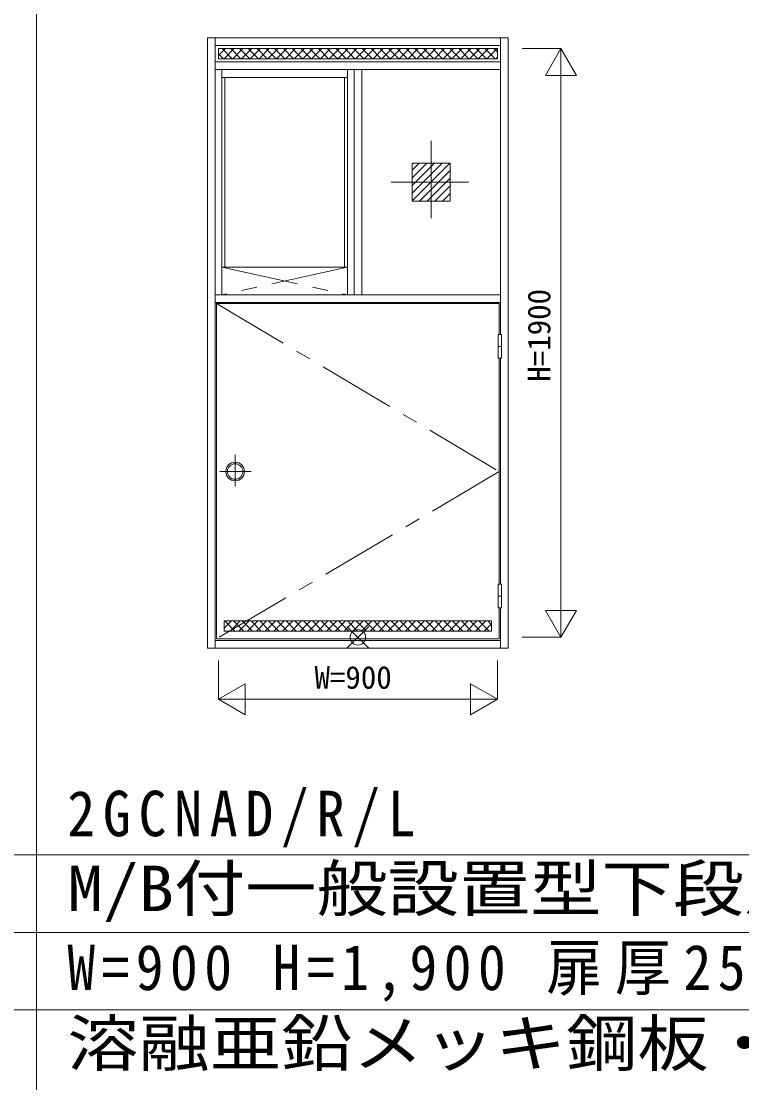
# Model space of a CAD drawing. Units: millimetres, scale not verified. Extents: x -14850 to 14850, y -10500 to 10500.
# Drawn here: x 4601 to 6926, y 5178 to 8604 of the extents above; entities that cross this region are included whole.
import ezdxf
from ezdxf.enums import TextEntityAlignment as Align

# ---------------------------------------------------------------- set-up
doc = ezdxf.new("R2010")
doc.units = ezdxf.units.MM
doc.header["$LTSCALE"] = 50
doc.linetypes.add('CHAIN1', pattern=[8, 5, -1, 1, -1])
doc.layers.add('0-0_0', color=7, linetype='Continuous')
for name, color, linetype, lineweight in [('0-1_USER1', 7, 'Continuous', 9), ('0-2_YKK_ZWAK', 7, 'Continuous', 9), ('0-3_YKK_11', 2, 'Continuous', 9), ('0-4_YKK_12', 4, 'Continuous', 9), ('0-5_YSS_K', 3, 'Continuous', 9)]:
    doc.layers.add(name, color=color, linetype=linetype, lineweight=lineweight)
doc.styles.add('ＭＳ ゴシック', font='')
doc.styles.get('ＭＳ ゴシック').set_extended_font_data('MS Gothic')

msp = doc.modelspace()

# ---------------------------------------------------------------- linework, layer by layer
at = {"layer": '0-1_USER1'}
for p, q in [((4650.04, -8247.06), (4650.04, 9617.94)), ((-13949.96, 5912.94), (13950.04, 5912.94)), ((-13949.96, 5662.94), (13950.04, 5662.94)), ((-13949.96, 5412.94), (13950.04, 5412.94))]:
    msp.add_line(p, q, dxfattribs=at)
at = {"layer": '0-2_YKK_ZWAK'}
for p, q in [((5652.18, 6580.08), (5722.89, 6650.79)), ((5652.18, 6650.79), (5722.89, 6580.08))]:
    msp.add_line(p, q, dxfattribs=at)
msp.add_circle((5687.54, 6615.43), 25, dxfattribs=at)
at = {"layer": '0-3_YKK_11'}
for p, q in [((6342.54, 8515.44), (6342.54, 6615.43)), ((6292.54, 6702.04), (6392.54, 6702.04)), ((6342.54, 6615.43), (6292.54, 6702.04)), ((6392.54, 6702.04), (6342.54, 6615.43)), ((6217.54, 6615.43), (6342.54, 6615.43)), ((5237.54, 6540.44), (5237.54, 6415.44)), ((6137.54, 6540.44), (6137.54, 6415.44)), ((5237.54, 6415.44), (6137.54, 6415.44))]:
    msp.add_line(p, q, dxfattribs=at)
for points in [[(6217.54, 8515.44), (6342.54, 8515.44), (6292.54, 8428.83)], [(6292.54, 8428.83), (6392.54, 8428.83), (6342.54, 8515.44)]]:
    msp.add_lwpolyline(points, dxfattribs=at)
for points in [[(5324.14, 6465.44), (5324.14, 6365.44), (5237.54, 6415.44)], [(6050.94, 6365.44), (6137.54, 6415.44), (6050.94, 6465.44)]]:
    msp.add_lwpolyline(points, close=True, dxfattribs=at)
at = {"layer": '0-4_YKK_12'}
for p, q in [((5202.54, 8550.44), (5202.54, 6580.44)), ((5202.54, 8550.44), (6172.54, 8550.44)), ((5227.54, 8550.44), (5227.54, 6580.44)), ((6147.54, 8550.44), (6147.54, 7592.44)), ((6172.54, 6580.44), (6172.54, 8550.44)), ((5227.54, 8525.44), (6147.54, 8525.44)), ((5237.54, 8515.44), (6137.54, 8515.44)), ((5237.54, 8492.69), (5260.29, 8515.44)), ((5237.54, 8515.44), (5237.54, 8482.44)), ((5237.54, 8498.72), (5253.82, 8482.44)), ((5249.11, 8515.44), (5282.11, 8482.44)), ((5255.57, 8482.44), (5288.57, 8515.44)), ((5277.39, 8515.44), (5310.39, 8482.44)), ((5283.85, 8482.44), (5316.85, 8515.44)), ((5305.68, 8515.44), (5338.68, 8482.44)), ((5312.14, 8482.44), (5345.14, 8515.44)), ((5333.96, 8515.44), (5366.96, 8482.44)), ((5340.42, 8482.44), (5373.42, 8515.44)), ((5362.24, 8515.44), (5395.24, 8482.44)), ((5368.71, 8482.44), (5401.71, 8515.44)), ((5390.53, 8515.44), (5423.53, 8482.44)), ((5396.99, 8482.44), (5429.99, 8515.44)), ((5418.81, 8515.44), (5451.81, 8482.44)), ((5425.28, 8482.44), (5458.28, 8515.44)), ((5447.1, 8515.44), (5480.1, 8482.44)), ((5453.56, 8482.44), (5486.56, 8515.44)), ((5475.38, 8515.44), (5508.38, 8482.44)), ((5481.84, 8482.44), (5514.84, 8515.44)), ((5503.67, 8515.44), (5536.67, 8482.44)), ((5510.13, 8482.44), (5543.13, 8515.44)), ((5531.95, 8515.44), (5564.95, 8482.44)), ((5538.41, 8482.44), (5571.41, 8515.44)), ((5560.23, 8515.44), (5593.23, 8482.44)), ((5566.7, 8482.44), (5599.7, 8515.44)), ((5588.52, 8515.44), (5621.52, 8482.44)), ((5594.98, 8482.44), (5627.98, 8515.44)), ((5616.8, 8515.44), (5649.8, 8482.44)), ((5623.27, 8482.44), (5656.27, 8515.44)), ((5645.09, 8515.44), (5678.09, 8482.44)), ((5651.55, 8482.44), (5684.55, 8515.44)), ((5673.37, 8515.44), (5706.37, 8482.44)), ((5679.83, 8482.44), (5712.83, 8515.44)), ((5701.66, 8515.44), (5734.66, 8482.44)), ((5708.12, 8482.44), (5741.12, 8515.44)), ((5729.94, 8515.44), (5762.94, 8482.44)), ((5736.4, 8482.44), (5769.4, 8515.44)), ((5758.23, 8515.44), (5791.22, 8482.44)), ((5764.69, 8482.44), (5797.69, 8515.44)), ((5786.51, 8515.44), (5819.51, 8482.44)), ((5792.97, 8482.44), (5825.97, 8515.44)), ((5814.79, 8515.44), (5847.79, 8482.44)), ((5821.25, 8482.44), (5854.25, 8515.44)), ((5843.08, 8515.44), (5876.08, 8482.44)), ((5849.54, 8482.44), (5882.54, 8515.44)), ((5871.36, 8515.44), (5904.36, 8482.44)), ((5877.82, 8482.44), (5910.82, 8515.44)), ((5899.65, 8515.44), (5932.65, 8482.44)), ((5906.11, 8482.44), (5939.11, 8515.44)), ((5927.93, 8515.44), (5960.93, 8482.44)), ((5934.39, 8482.44), (5967.39, 8515.44)), ((5956.22, 8515.44), (5989.22, 8482.44)), ((5962.68, 8482.44), (5995.68, 8515.44)), ((5984.5, 8515.44), (6017.5, 8482.44)), ((5990.96, 8482.44), (6023.96, 8515.44)), ((6012.78, 8515.44), (6045.78, 8482.44)), ((6019.24, 8482.44), (6052.24, 8515.44)), ((6041.07, 8515.44), (6074.07, 8482.44)), ((6047.53, 8482.44), (6080.53, 8515.44)), ((6069.35, 8515.44), (6102.35, 8482.44)), ((6075.81, 8482.44), (6108.81, 8515.44)), ((6097.64, 8515.44), (6130.64, 8482.44)), ((6104.1, 8482.44), (6137.1, 8515.44)), ((6125.92, 8515.44), (6137.54, 8503.82)), ((6137.54, 8515.44), (6137.54, 8482.44)), ((6147.54, 8472.44), (5227.54, 8472.44)), ((6137.54, 8482.44), (5237.54, 8482.44)), ((6132.38, 8482.44), (6137.54, 8487.59)), ((5227.54, 8447.44), (6147.54, 8447.44)), ((5248.54, 7720.44), (5248.54, 8447.44)), ((5654.04, 7720.44), (5654.04, 8447.44)), ((5675.04, 8447.44), (5675.04, 7720.44)), ((5700.04, 8447.44), (5700.04, 7720.44)), ((5654.04, 8422.44), (5248.54, 8422.44)), ((5258.54, 7810.44), (5258.54, 8422.44)), ((5644.04, 7810.44), (5644.04, 8422.44)), ((5862.54, 8073.43), (5934.3, 8145.19)), ((5862.54, 8098.18), (5909.55, 8145.19)), ((5862.54, 8145.19), (5862.54, 8022.69)), ((5862.54, 8122.93), (5884.8, 8145.19)), ((5862.54, 8145.19), (5985.04, 8145.19)), ((5862.54, 8048.68), (5959.05, 8145.19)), ((5862.54, 8023.93), (5983.79, 8145.19)), ((5886.04, 8022.69), (5985.04, 8121.68)), ((5985.04, 8145.19), (5985.04, 8022.69)), ((5910.79, 8022.69), (5985.04, 8096.93)), ((5935.54, 8022.69), (5985.04, 8072.18)), ((5862.54, 8022.69), (5985.04, 8022.69)), ((5960.29, 8022.69), (5985.04, 8047.44)), ((5654.04, 7810.44), (5248.54, 7810.44)), ((5227.54, 7720.44), (6147.54, 7720.44)), ((5227.54, 7695.44), (6147.54, 7695.44)), ((5231.54, 7692.44), (6143.54, 7692.44)), ((5231.54, 7692.44), (5231.54, 6610.44)), ((6143.54, 7692.44), (6143.54, 7592.44)), ((6143.54, 7516.44), (6143.54, 6786.43)), ((6147.54, 7516.44), (6147.54, 6786.43)), ((6143.54, 6710.44), (6143.54, 6610.44)), ((6147.54, 6710.44), (6147.54, 6580.44)), ((5256.54, 6668.44), (6118.54, 6668.44)), ((5256.54, 6668.44), (5256.54, 6635.44)), ((5256.54, 6645.12), (5279.85, 6668.44)), ((5257.82, 6668.44), (5290.82, 6635.44)), ((5275.14, 6635.44), (5308.14, 6668.44)), ((5286.11, 6668.44), (5319.11, 6635.44)), ((5303.42, 6635.44), (5336.42, 6668.44)), ((5314.39, 6668.44), (5347.39, 6635.44)), ((5331.71, 6635.44), (5364.71, 6668.44)), ((5342.68, 6668.44), (5375.68, 6635.44)), ((5359.99, 6635.44), (5392.99, 6668.44)), ((5370.96, 6668.44), (5403.96, 6635.44)), ((5388.28, 6635.44), (5421.28, 6668.44)), ((5399.24, 6668.44), (5432.24, 6635.44)), ((5416.56, 6635.44), (5449.56, 6668.44)), ((5427.53, 6668.44), (5460.53, 6635.44)), ((5444.84, 6635.44), (5477.84, 6668.44)), ((5455.81, 6668.44), (5488.81, 6635.44)), ((5473.13, 6635.44), (5506.13, 6668.44)), ((5484.1, 6668.44), (5517.1, 6635.44)), ((5501.41, 6635.44), (5534.41, 6668.44)), ((5512.38, 6668.44), (5545.38, 6635.44)), ((5529.7, 6635.44), (5562.7, 6668.44)), ((5540.67, 6668.44), (5573.67, 6635.44)), ((5557.98, 6635.44), (5590.98, 6668.44)), ((5568.95, 6668.44), (5601.95, 6635.44)), ((5586.27, 6635.44), (5619.27, 6668.44)), ((5597.23, 6668.44), (5630.23, 6635.44)), ((5614.55, 6635.44), (5647.55, 6668.44)), ((5625.52, 6668.44), (5658.52, 6635.44)), ((5642.83, 6635.44), (5675.83, 6668.44)), ((5653.8, 6668.44), (5686.8, 6635.44)), ((5671.12, 6635.44), (5704.12, 6668.44)), ((5682.09, 6668.44), (5715.09, 6635.44)), ((5699.4, 6635.44), (5732.4, 6668.44)), ((5710.37, 6668.44), (5743.37, 6635.44)), ((5727.69, 6635.44), (5760.69, 6668.44)), ((5738.66, 6668.44), (5771.66, 6635.44)), ((5755.97, 6635.44), (5788.97, 6668.44)), ((5766.94, 6668.44), (5799.94, 6635.44)), ((5784.25, 6635.44), (5817.25, 6668.44)), ((5795.22, 6668.44), (5828.22, 6635.44)), ((5812.54, 6635.44), (5845.54, 6668.44)), ((5823.51, 6668.44), (5856.51, 6635.44)), ((5840.82, 6635.44), (5873.82, 6668.44)), ((5851.79, 6668.44), (5884.79, 6635.44)), ((5869.11, 6635.44), (5902.11, 6668.44)), ((5880.08, 6668.44), (5913.08, 6635.44)), ((5897.39, 6635.44), (5930.39, 6668.44)), ((5908.36, 6668.44), (5941.36, 6635.44)), ((5925.68, 6635.44), (5958.68, 6668.44)), ((5936.65, 6668.44), (5969.65, 6635.44)), ((5953.96, 6635.44), (5986.96, 6668.44)), ((5964.93, 6668.44), (5997.93, 6635.44)), ((5982.24, 6635.44), (6015.24, 6668.44)), ((5993.22, 6668.44), (6026.21, 6635.44)), ((6010.53, 6635.44), (6043.53, 6668.44)), ((6021.5, 6668.44), (6054.5, 6635.44)), ((6038.81, 6635.44), (6071.81, 6668.44)), ((6049.78, 6668.44), (6082.78, 6635.44)), ((6067.1, 6635.44), (6100.1, 6668.44)), ((6078.07, 6668.44), (6111.07, 6635.44)), ((6095.38, 6635.44), (6118.54, 6658.59)), ((6106.35, 6668.44), (6118.54, 6656.25)), ((6118.51, 6668.44), (6118.54, 6668.41)), ((6118.54, 6668.44), (6118.54, 6635.44)), ((5256.54, 6635.44), (6118.54, 6635.44)), ((5202.54, 6580.44), (6172.54, 6580.44)), ((5227.54, 6605.44), (5847.54, 6605.44)), ((5231.54, 6610.44), (6143.54, 6610.44)), ((5231.54, 6605.44), (6147.54, 6605.44))]:
    msp.add_line(p, q, dxfattribs=at)
at = {"layer": '0-4_YKK_12', "linetype": 'CHAIN1'}
for p, q in [((5923.79, 8217.97), (5923.79, 7946.7)), ((5794.85, 8083.94), (6058.27, 8083.94)), ((5248.54, 7810.44), (5654.04, 7720.44)), ((5654.04, 7810.44), (5248.54, 7720.44)), ((5231.54, 7692.44), (6143.54, 7150.44)), ((6143.54, 7150.44), (5231.54, 6610.44))]:
    msp.add_line(p, q, dxfattribs=at)
at = {"layer": '0-5_YSS_K'}
for p, q in [((6140.54, 7592.44), (6140.54, 7516.44)), ((6140.54, 7592.44), (6150.54, 7592.44)), ((6150.54, 7592.44), (6150.54, 7516.44)), ((6140.54, 7554.44), (6150.54, 7554.44)), ((6140.54, 7516.44), (6150.54, 7516.44)), ((6140.54, 6786.43), (6150.54, 6786.43)), ((6140.54, 6786.43), (6140.54, 6710.44)), ((6150.54, 6786.43), (6150.54, 6710.44)), ((6140.54, 6748.44), (6150.54, 6748.44)), ((6140.54, 6710.44), (6150.54, 6710.44))]:
    msp.add_line(p, q, dxfattribs=at)
at = {"layer": '0-5_YSS_K', "linetype": 'CHAIN1'}
for p, q in [((5291.6, 7204.1), (5291.6, 7103.01)), ((5241.99, 7150.44), (5343.08, 7150.44))]:
    msp.add_line(p, q, dxfattribs=at)
at = {"layer": '0-5_YSS_K'}
for radius in [30, 25]:
    msp.add_circle((5291.6, 7150.44), radius, dxfattribs=at)

# ---------------------------------------------------------------- texts
at = {"layer": '0-0_0', "style": 'ＭＳ ゴシック', "width": 1.15}
for s, p in [('M/B付一般設置型下段片開き', (4750.04, 5687.94)), ('溶融亜鉛メッキ鋼板・枠(扉)板厚1.2ミリ', (4750.04, 5187.94))]:
    msp.add_text(s, height=146.6, dxfattribs=at).set_placement(p, align=Align.BOTTOM_LEFT)
at = {"layer": '0-0_0', "char_height": 146.6, "attachment_point": 7, "style": 'ＭＳ ゴシック'}
for s, insert in [('\\T1.28;\\W0.9;2GCNAD/R/L', (4750.04, 5937.94)), ('\\T1.23;\\W0.9;W=900\\~H=1,900\\~扉厚25(枠見込33)', (4750.04, 5437.94))]:
    msp.add_mtext(s, dxfattribs=dict(at, insert=insert))
at = {"layer": '0-3_YKK_11', "color": 4, "style": 'ＭＳ ゴシック'}
msp.add_text('H=1900', height=73.31, rotation=90, dxfattribs=at).set_placement((6330.54, 7440.44), align=Align.BOTTOM_LEFT)
msp.add_text('W=900', height=73.31, dxfattribs=at).set_placement((5547.54, 6427.44), align=Align.BOTTOM_LEFT)

doc.saveas('drawing.dxf')
